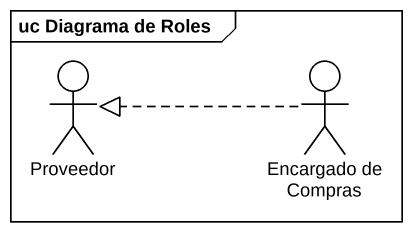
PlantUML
@startuml
mainframe uc Diagrama de Roles
actor Proveedor
actor "Encargado de Compras" as Encargado_de_Compras
Encargado_de_Compras .left.|> Proveedor
@enduml
